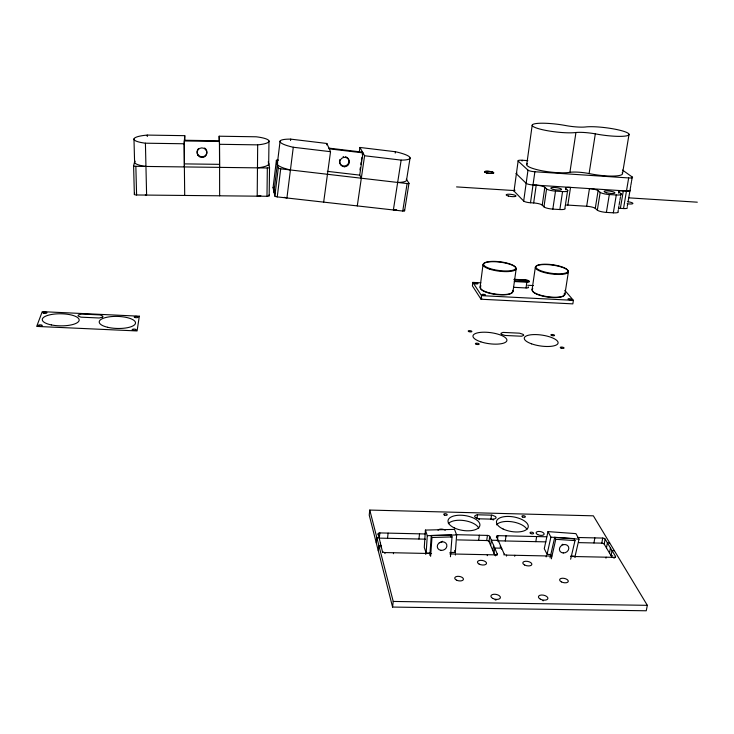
<?xml version="1.0" encoding="UTF-8"?>
<svg xmlns="http://www.w3.org/2000/svg" width="734" height="734" viewBox="0 0 734 734"><rect width="100%" height="100%" fill="white"/><g stroke="black" fill="none" stroke-linecap="round" stroke-linejoin="round"><path stroke-width="1.1" d="M268.672 165.352L268.983 140.956A23.093 4.578 1.3 0 1 257.68 144.864L257.203 196.171A22.754 5.377 1 0 0 260.854 195.602M134.772 161.113L133.597 165.774L134.359 194.4A2.358 0.56 -0.1 0 0 136.597 194.978L266.983 196.272L267.332 167.985A2.321 0.505 1.4 0 0 269.534 167.499L268.286 161.682M266.983 196.272A2.294 0.55 1.3 0 0 269.176 195.739L269.534 167.499M449.896 552.509L455.346 552.372L456.64 534.967L454.529 529.388L425.408 530.076L424.289 547.408L426.142 553.124L430.014 553.023M426.142 553.124L427.28 535.673L425.408 530.076M429.849 555.381L431.28 535.471L451.272 534.903L452.016 536.912L450.456 556.757M430.61 556.344L431.968 537.49L431.28 535.471M184.372 166.93L184.335 140.956L219.42 141.488L219.594 167.38M451.089 537.27L451.272 534.903M184.711 195.455L184.096 143.772L184.775 135.671L147.259 135.084A23.497 4.615 0.5 0 0 133.973 138.928L134.634 163.618M369.762 510.066L369.23 515.13L392.58 607.064L646.25 610.78L647.333 605.33L593.356 515.828L369.762 510.066L393.222 601.44L392.58 607.064M376.276 542.866L376.836 537.627L379.157 537.683M378.056 534.829L378.166 533.847A1.973 0.954 6.6 0 1 379.854 532.921L425.087 533.967M379.854 532.921L379.285 538.123L425.555 539.169M378.294 550.812L378.872 545.527L381.212 545.582L381.038 547.234M380.405 543.866L380.515 542.876M382.643 552.5L378.166 533.847M384.919 553.574L385.029 552.574A2.028 1.009 6.8 0 1 382.753 551.5M387.534 538.306L388.112 533.113M393.415 553.748L393.525 552.748M397.663 182.454A22.451 4.643 8.7 0 0 406.333 179.234L408.985 183.28L404.618 210.713A2.248 0.514 8.9 0 1 402.746 211.034L277.25 196.895A2.294 0.532 7.6 0 1 274.855 196.088L273.076 187.693L276.388 160.351A2.257 0.459 7.7 0 1 278.498 160.131M277.36 163.535L280.085 141.13M273.956 191.831L277.324 164.159M418.921 539.022L419.545 533.838M274.855 196.088L278.278 168.068L276.388 160.351M277.25 196.895L280.7 168.838A2.312 0.486 7.7 0 1 278.278 168.068M290.536 140.524L290.71 139.13L326.859 143.479L330.529 151.69L323.666 202.125M425.757 554.418L425.876 553.427M290.71 139.13A22.892 4.376 7.9 0 0 280.067 141.745A22.892 4.376 7.9 0 0 293.288 147.25L286.921 197.987A22.58 5.175 7.8 0 1 284.324 197.318M480.843 282.81L472.852 282.388L472.402 285.875L481.036 299.233L572.841 303.876L573.401 300.334L564.831 290.389M480.091 287.196L483.045 264.515M481.036 299.233L481.504 295.646L472.852 282.388M455.392 555.042L455.52 554.042M326.676 144.864L326.859 143.479M565.428 204.814L564.923 208.153A7.294 1.615 7.4 0 1 559.868 209.539L552.84 209.107A7.294 1.624 7.3 0 1 543.958 206.86L542.233 205.153A7.074 1.569 7.2 0 0 533.664 202.951L530.489 202.758A5.652 1.248 7.1 0 1 523.681 201.043L514.02 191.097L518.121 161.067A5.523 1.055 6.8 0 1 522.158 160.251L527.856 160.636M522.048 161.049L522.158 160.251M476.981 518.553L477.504 514.8L491.505 515.149A3.266 1.486 9.2 0 1 492.523 515.259L495.377 516.507A4.734 2.165 9.2 0 1 496.046 517.984L494.248 519.121A3.266 1.496 9.3 0 1 493.294 519.177L479.201 518.819A3.266 1.505 8.9 0 1 478.183 518.718L475.338 517.461A4.734 2.174 8.9 0 1 474.714 515.974L476.549 514.846A3.266 1.496 8.9 0 1 477.504 514.8M526.718 164.618L532.187 125.257M479.073 519.764L479.201 518.819M523.681 201.043L527.985 170.141L518.121 161.067M513.011 291.407L516.195 268.699M478.641 540.362L479.366 535.224M530.489 202.758L534.875 171.765A5.707 1.119 6.9 0 1 527.985 170.141M359.339 151.58L359.926 147.461L395.433 151.736A22.589 4.294 8.7 0 1 409.847 157.296A22.589 4.294 8.7 0 1 401.149 160.113L364.587 155.755L359.926 147.461M533.664 202.951L536.196 185.179L536.848 185.225A7.111 1.486 7.1 0 1 544.821 187.308L546.573 188.932A7.331 1.532 7.2 0 0 555.51 191.106L562.565 191.556A7.331 1.523 7.3 0 0 567.639 190.28L565.602 203.703M494.734 555.087L489.009 541.564A1.963 0.936 9.4 0 0 486.697 540.545L487.431 535.407L456.135 534.682M490.927 519.222L491.505 515.149M489.009 541.564L489.743 536.416A1.963 0.927 9.4 0 0 487.431 535.407M487.266 555.702L487.413 554.711M513.589 287.306L526.067 287.957L526.874 281.663M493.165 520.122L493.294 519.177M359.99 169.921L360.311 167.701M360.798 164.37L361.119 162.15M361.44 159.929L361.761 157.709M362.247 154.379L362.568 152.158L328.942 148.13M361.312 178.224L359.733 175.123L362.963 152.874L329.254 148.837M357.284 205.915L364.587 155.755M490.624 545.38L491.367 540.215L498.202 540.371L498.01 541.664M542.233 205.153L544.821 187.308M492.817 550.564L493.578 545.371M543.958 206.86L546.573 188.932M532.049 289.902L535.325 267.378M493.954 553.252L494.716 548.041L501.625 548.188L501.487 549.17M496.395 537.536L496.542 536.572A1.963 0.927 9.6 0 1 498.01 535.655L546.729 536.783M497.303 540.463L498.01 535.655M495.569 555.877L495.716 554.886A2.018 0.973 9.8 0 0 497.23 553.904L489.743 536.416M497.037 555.216L497.23 553.904M500.221 547.142L500.46 545.518M552.84 209.107L555.51 191.106M505.286 540.967L506.047 535.838M504.047 555.032L504.194 554.051L496.542 536.572M506.442 556.097L506.588 555.115A2.018 0.973 10 0 1 504.194 554.051M559.868 209.539L562.565 191.556M565.547 189.711L565.721 188.601A7.028 1.45 7.4 0 1 570.529 187.399L567.832 205.089A6.991 1.532 7.5 0 0 565.519 205.052M527.287 163.71A23.727 4.569 7 0 0 541.05 170.582A23.727 4.569 7 0 0 569.914 172.306L575.942 132.496A17.313 2.863 7.1 0 1 595.329 133.845A23.993 3.844 7.1 0 0 626.432 135.882A23.993 3.844 7.1 0 0 617.074 129.606A23.993 3.844 7.1 0 0 585.126 127.01A16.478 2.606 6.9 0 1 564.905 125.404A23.993 3.909 6.8 0 0 534.535 123.835A23.993 3.909 6.8 0 0 544.298 130.102A23.993 3.909 6.8 0 0 575.942 132.496M514.699 556.271L514.855 555.289M395.222 153.103L395.433 151.736M514.204 279.315L525.516 279.911A2.771 0.771 7.6 0 1 528.847 280.893A2.771 0.771 7.6 0 1 526.838 281.59L514.341 280.929L514.396 281.535L526.893 282.232A3.285 0.917 7.6 0 0 529.269 281.406A3.285 0.917 7.6 0 0 525.324 280.241L525.416 279.938M564.877 294.435L568.391 271.864A16.689 4.468 7.8 0 0 544.399 264.543A16.689 4.468 7.8 0 0 542.83 272.131A16.689 4.468 7.8 0 0 568.391 271.864M401.149 160.113L393.369 209.979A22.277 5.074 8.7 0 0 396.608 209.759M569.914 172.306A17.111 3.34 7.3 0 1 589.099 173.545L595.329 133.845M406.581 179.876L410.077 157.847M402.746 211.034L407.113 183.546A2.266 0.477 8.9 0 0 408.985 183.28M567.832 205.089L586.668 206.254L589.448 188.61A7.028 1.44 7.5 0 1 598.109 190.675L600.192 192.363A7.331 1.496 7.7 0 0 609.321 194.538L616.285 194.978A7.34 1.496 7.7 0 0 620.992 193.684L620.625 195.914M535.829 541.655L536.637 536.545M618.212 210.328L618.028 211.438A7.294 1.587 7.9 0 1 613.33 212.832L606.394 212.401A7.294 1.587 7.8 0 1 597.329 210.153L595.265 208.383L598.109 190.675M597.329 210.153L600.192 192.363M546.142 556.923L546.307 555.941M606.394 212.401L609.321 194.538M613.33 212.832L616.285 194.978M618.698 193.17L618.881 192.06A7.111 1.44 7.8 0 1 622.707 190.748L626.478 190.996A5.679 1.138 7.8 0 0 630.203 190.134A5.679 1.138 7.8 0 1 626.469 190.987L533.003 184.977A5.679 1.174 7 0 1 526.287 183.436L516.231 173.655M622.524 173.481L629.047 134.285M618.404 209.227L618.955 205.905M619.138 204.804L619.698 201.474M619.881 200.364L620.441 197.033M618.533 208.3A7.074 1.523 8 0 1 620.386 208.346L623.331 190.785M620.386 208.346L623.524 208.548L628.671 177.94A5.707 1.083 7.7 0 0 632.268 177.022L631.57 181.087M627.286 206.401L627.662 204.226M628.029 202.043L630.066 190.014M630.203 189.198L630.745 185.959M630.882 185.151L631.433 181.904M574.97 557.519L575.135 556.546M593.953 542.967L594.852 537.894M612.165 557.537L604.21 544.142A1.963 0.89 12 0 0 601.797 543.142L602.706 538.077L577.906 537.499M604.21 544.142L605.128 539.077A1.973 0.89 12 0 0 602.706 538.077M606.458 547.931L607.385 542.839L609.679 542.885M605.963 558.17L606.146 557.198M609.504 553.06L610.44 547.94M614.037 558.335L614.22 557.363A2.028 0.936 12.5 0 0 615.505 556.39L605.128 539.077M615.331 557.363L615.505 556.39M570.905 555.95L575.089 556.234L579.016 539.151L575.915 533.627L548.004 531.609L544.261 548.656L547.087 554.308L550.812 554.565M547.087 554.308L550.876 537.141L548.004 531.609M134.359 194.4L134.661 193.051M550.06 557.868L554.73 537.316L573.896 538.591L575.006 540.591L570.648 559.216M551.335 558.831L555.776 539.316L554.73 537.316M431.968 537.49L452.016 536.912M427.28 535.673L456.64 534.967M184.601 163.893L219.457 164.343M133.597 165.774A2.376 0.514 0.1 0 0 135.854 166.315L267.332 167.985M184.39 140.258L219.383 140.79M133.973 138.928A23.497 4.615 0.5 0 0 145.415 143.194L184.096 143.772M268.993 140.992A23.093 4.578 1.3 0 0 256.157 136.79L219.163 136.212L219.549 144.295L257.68 144.864M393.222 601.44L647.333 605.33M614.349 550.638L612.028 550.583L611.083 555.721L612.633 555.757M385.029 552.574L431.574 553.546M449.823 553.922L495.716 554.886M506.588 555.115L551.849 556.06M570.694 556.455L614.22 557.363M457.383 539.885L486.697 540.545M498.267 540.811L545.903 541.885M578.915 542.628L601.797 543.142M481.504 295.646L573.401 300.334M514.02 279.645L525.324 280.241M527.691 285.269L533.407 285.572M533.003 184.986L536.196 185.179M456.557 186.904L513.607 190.528M628.845 197.85L697.3 202.189M534.875 171.765L628.671 177.94M555.776 539.316L575.006 540.591M550.876 537.141L579.016 539.151M327.336 171.343L359.733 175.123M280.7 168.838L407.113 183.546M293.288 147.25L330.529 151.69M622.505 170.086L632.268 177.022M618.881 192.06L620.992 193.684M565.721 188.601L567.639 190.28M404.131 209.887L404.618 210.713M454.649 550.472L455.346 552.372M269.02 194.932L269.176 195.739M135.854 166.315L136.597 194.978M147.259 135.084L147.295 136.506M145.415 143.194L146.607 195.079A23.149 5.422 0.1 0 1 145.332 194.886M184.775 135.671L184.821 139.919M219.549 144.295L219.64 195.804M219.163 136.212L219.172 140.442M481.834 298.582A1.789 0.532 7.2 0 1 481.532 298.178M528.141 286.856A3.275 0.927 7.7 0 1 526.067 287.957M564.107 293.82A16.056 4.578 8 0 1 549.041 297.233A16.056 4.578 8 0 1 532.545 290.123M564.694 293.371A16.579 4.716 8 0 1 547.344 296.655A16.579 4.716 8 0 1 532.783 288.627M512.415 291.49A16.075 4.652 7.3 0 1 495.909 294.472A16.075 4.652 7.3 0 1 480.632 287.425M512.699 290.325A16.598 4.799 7.3 0 1 495.358 294.05A16.598 4.799 7.3 0 1 481.009 285.93M627.24 207.612A5.652 1.202 7.9 0 1 623.524 208.548M586.668 206.254A6.991 1.523 7.7 0 1 595.265 208.383M514.02 191.097A5.468 1.174 6.9 0 1 515.002 190.225M516.277 173.765A5.496 1.101 6.8 0 1 517.03 173.105M622.175 172.793A23.727 4.496 7.4 0 1 613.358 176.068A23.727 4.496 7.4 0 1 589.099 173.545M627.836 201.722A4.945 1.037 7.9 0 1 632.891 203.52A4.945 1.037 7.9 0 1 627.111 203.694M275.562 193.73A22.58 5.175 7.8 0 1 274.8 190.225M290.435 169.976A22.754 4.734 7.9 0 1 277.791 162.957M273.076 187.693A2.239 0.505 7.6 0 1 274.167 187.363M345.301 156.709A4.771 4.67 -35.9 0 1 348.76 162.572A4.771 4.67 -35.9 0 1 342.576 165.756A4.771 4.67 -35.9 0 1 339.888 159.498M343.099 156.755A4.771 4.67 -35.9 0 1 343.558 156.663M268.369 162.957A22.938 4.936 1.2 0 1 257.469 167.857M145.947 166.444A23.341 4.982 0.3 0 1 134.946 161.196M204.639 148.002A4.909 4.771 25.1 0 1 205.905 154.929A4.909 4.771 25.1 0 1 198.813 155.553A4.909 4.771 25.1 0 1 198.519 148.543M442.62 541.261A4.826 4.184 -19 0 1 439.317 542.646M562.767 544.233A4.771 4.055 -24.9 0 1 562.042 544.692M438.06 530.278A4.101 1.954 8.2 0 1 441.125 529.095A4.101 1.954 8.2 0 1 445.272 530.269M448.327 523.681A16.084 7.56 8.7 0 1 464.218 520.589A16.084 7.56 8.7 0 1 478.779 528.131M496.514 524.856A16.075 7.441 9.8 0 1 511.956 521.773A16.075 7.441 9.8 0 1 526.911 529.287M542.839 600.687A4.826 2.45 11.7 0 1 543.307 600.797M495.129 599.861A4.817 2.496 10.4 0 1 496.056 600.063M139.332 316.198L137.084 330.942L36.7 326.419L42.251 311.656L139.332 316.198M523.626 335.383L521.782 336.181A3.468 1.11 8 0 1 520.782 336.19L505.873 335.502A3.468 1.11 7.8 0 1 504.79 335.392L501.717 334.365A5.028 1.615 7.8 0 1 501.001 333.236L502.882 332.456A3.459 1.11 7.7 0 1 503.882 332.447L518.699 333.135A3.459 1.101 8 0 1 519.773 333.245L522.856 334.264A5.028 1.606 8 0 1 523.626 335.383M102.439 317.161L99.494 317.95A3.698 1.211 1.3 0 1 98.328 317.96L81.85 317.198A3.716 1.211 1.1 0 1 80.712 317.079L78.235 316.033A5.386 1.752 1.1 0 1 78.575 314.895L81.557 314.115A3.716 1.211 1.1 0 1 82.722 314.106L99.081 314.868A3.698 1.211 1.3 0 1 100.209 314.987L102.705 316.024A5.367 1.752 1.3 0 1 102.439 317.161M508.414 196.042A4.955 1.073 6.9 0 0 515.993 196.051A4.955 1.073 6.9 0 0 508.846 194.216A4.955 1.073 6.9 0 0 508.414 196.042M482.807 295.206A1.789 0.523 7.2 0 0 485.532 295.096A1.789 0.523 7.2 0 0 482.944 294.297A1.789 0.523 7.2 0 0 482.807 295.206M568.832 299.573A1.789 0.514 8.3 0 0 571.566 299.527A1.789 0.514 8.3 0 0 568.988 298.692A1.789 0.514 8.3 0 0 568.832 299.573M475.274 283.728A1.743 0.495 7 0 0 477.935 283.636A1.743 0.495 7 0 0 475.421 282.874A1.743 0.495 7 0 0 475.274 283.728M543.178 271.543A16.166 4.321 7.8 0 0 567.951 271.296A16.166 4.321 7.8 0 0 544.701 264.203A16.166 4.321 7.8 0 0 543.178 271.543M490 269.268A16.708 4.542 7.2 0 0 516.121 269.02A16.708 4.542 7.2 0 0 492.707 261.699A16.708 4.542 7.2 0 0 490 269.268M490.367 268.681A16.185 4.395 7.2 0 0 515.672 268.451A16.185 4.395 7.2 0 0 492.991 261.359A16.185 4.395 7.2 0 0 490.367 268.681M606.605 192.748A5.459 1.11 7.7 0 0 614.945 192.932A5.459 1.11 7.7 0 0 607.055 190.858A5.459 1.11 7.7 0 0 606.605 192.748M553.289 189.381A5.459 1.138 7.2 0 0 561.593 189.464A5.459 1.138 7.2 0 0 553.656 187.445A5.459 1.138 7.2 0 0 553.289 189.381M486.66 172.875A4.588 0.927 6.6 0 0 493.753 172.94A4.588 0.927 6.6 0 0 487.192 171.316A4.588 0.927 6.6 0 0 486.66 172.875M486.569 172.774A4.588 0.927 6.6 0 0 493.661 172.839A4.588 0.927 6.6 0 0 487.101 171.215A4.588 0.927 6.6 0 0 486.569 172.774M51.334 324.923A18.451 6.046 0.7 0 0 79.171 320.088A18.451 6.046 0.7 0 0 51.664 314.455A18.451 6.046 0.7 0 0 51.334 324.923M107.659 327.291A18.157 6.028 1.6 0 0 135.506 323.107A18.157 6.028 1.6 0 0 108.935 316.886A18.157 6.028 1.6 0 0 107.659 327.291M43.829 313.308A2.018 0.651 0.5 0 0 46.93 312.822A2.018 0.651 0.5 0 0 44.003 312.189A2.018 0.651 0.5 0 0 43.829 313.308M135.148 317.547A1.963 0.642 1.9 0 0 138.166 317.116A1.963 0.642 1.9 0 0 135.304 316.427A1.963 0.642 1.9 0 0 135.148 317.547M133.074 330.318A2.018 0.679 1.8 0 0 136.203 329.869A2.018 0.679 1.8 0 0 133.276 329.144A2.018 0.679 1.8 0 0 133.074 330.318M39.104 326.098A2.074 0.688 0.3 0 0 42.288 325.566A2.074 0.688 0.3 0 0 39.26 324.914A2.074 0.688 0.3 0 0 39.104 326.098M476.238 344.274A1.918 0.633 7.4 0 0 479.201 344.136A1.918 0.633 7.4 0 0 476.485 343.2A1.918 0.633 7.4 0 0 476.238 344.274M561.088 348.09A1.908 0.615 8.7 0 0 564.061 348.035A1.908 0.615 8.7 0 0 561.382 347.054A1.908 0.615 8.7 0 0 561.088 348.09M551.656 335.475A1.853 0.587 8.4 0 0 554.546 335.429A1.853 0.587 8.4 0 0 551.94 334.493A1.853 0.587 8.4 0 0 551.656 335.475M468.971 331.64A1.863 0.606 7.2 0 0 471.879 331.529A1.863 0.606 7.2 0 0 469.255 330.63A1.863 0.606 7.2 0 0 468.971 331.64M531.581 343.842A17.093 5.487 8.3 0 0 558.06 343.182A17.093 5.487 8.3 0 0 533.902 334.585A17.093 5.487 8.3 0 0 531.581 343.842M480.788 341.824A17.111 5.578 7.6 0 0 506.91 340.438A17.111 5.578 7.6 0 0 482.146 332.254A17.111 5.578 7.6 0 0 480.788 341.824M344.659 166.765A4.789 4.679 -35.7 0 0 348.65 159.526A4.789 4.679 -35.7 0 0 340.42 159.847A4.789 4.679 -35.7 0 0 344.659 166.765M197.877 155.232A4.918 4.789 24.9 0 0 206.346 154.975A4.918 4.789 24.9 0 0 201.731 147.892A4.918 4.789 24.9 0 0 197.877 155.232M440.932 550.335A4.89 4.22 -19 0 0 446.712 544.527A4.89 4.22 -19 0 0 438.611 543.408A4.89 4.22 -19 0 0 440.932 550.335M563.253 552.968A4.826 4.092 -24.9 0 0 568.538 546.839A4.826 4.092 -24.9 0 0 560.519 546.435A4.826 4.092 -24.9 0 0 563.253 552.968M537.692 534.591A4.101 1.89 10.5 0 0 544.133 534.233A4.101 1.89 10.5 0 0 538.536 531.434A4.101 1.89 10.5 0 0 537.692 534.591M454.236 527.874A16.111 7.505 8.6 0 0 479.797 525.883A16.111 7.505 8.6 0 0 457.869 515.296A16.111 7.505 8.6 0 0 454.236 527.874M503.139 529.04A16.102 7.386 9.8 0 0 528.214 527.058A16.102 7.386 9.8 0 0 505.754 516.507A16.102 7.386 9.8 0 0 503.139 529.04M444.437 515.057A1.752 0.807 8.1 0 0 447.217 514.818A1.752 0.807 8.1 0 0 444.813 513.699A1.752 0.807 8.1 0 0 444.437 515.057M522.617 517.011A1.752 0.789 9.9 0 0 525.37 516.846A1.752 0.789 9.9 0 0 522.975 515.69A1.752 0.789 9.9 0 0 522.617 517.011M530.7 533.526A1.798 0.826 10.4 0 0 533.563 533.407A1.798 0.826 10.4 0 0 531.168 532.159A1.798 0.826 10.4 0 0 530.7 533.526M561.418 581.897A4.413 2.156 11.8 0 0 568.281 581.438A4.413 2.156 11.8 0 0 562.189 578.245A4.413 2.156 11.8 0 0 561.418 581.897M456.594 580.19A4.404 2.239 9.1 0 0 463.438 579.337A4.404 2.239 9.1 0 0 457.227 576.374A4.404 2.239 9.1 0 0 456.594 580.19M479.109 564.079A4.588 2.257 9.5 0 0 486.477 563.629A4.588 2.257 9.5 0 0 480.403 560.345A4.588 2.257 9.5 0 0 479.109 564.079M524.581 564.978A4.588 2.22 10.7 0 0 531.829 564.529A4.588 2.22 10.7 0 0 525.599 561.262A4.588 2.22 10.7 0 0 524.581 564.978M540.316 599.137A4.826 2.441 11.6 0 0 547.885 598.595A4.826 2.441 11.6 0 0 541.288 595.026A4.826 2.441 11.6 0 0 540.316 599.137M492.67 598.384A4.826 2.486 10.4 0 0 500.368 597.843A4.826 2.486 10.4 0 0 493.936 594.256A4.826 2.486 10.4 0 0 492.67 598.384"/></g></svg>
